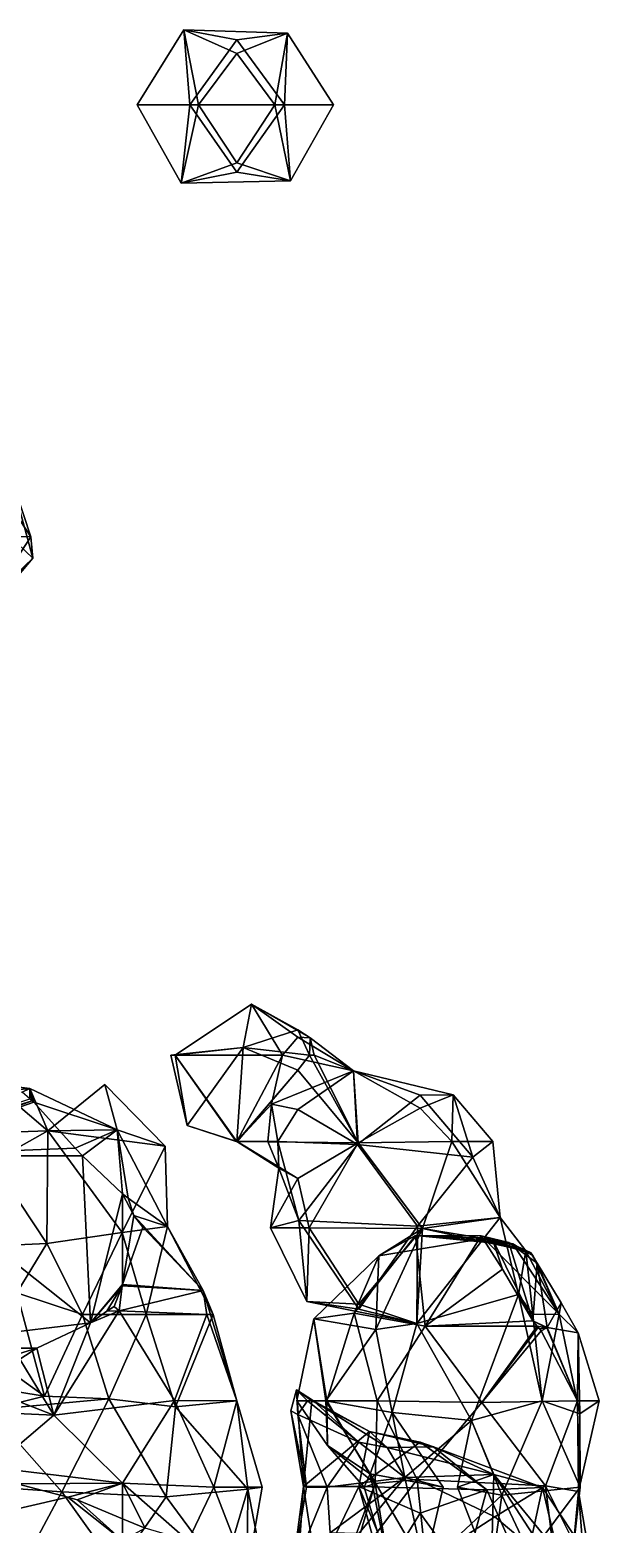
# Model space of a CAD drawing. Extents: x 290083 to 295691, y 4553739 to 4561622.
# Drawn here: x 294400.9 to 294518.3, y 4559273.5 to 4559581.6 of the extents above; entities that cross this region are included whole.
import ezdxf

# ---------------------------------------------------------------- set-up
doc = ezdxf.new("R2010")
doc.units = 0
doc.layers.add('Au_ppm_Pref_-_0_3', color=7, linetype='CONTINUOUS')

msp = doc.modelspace()

# ---------------------------------------------------------------- linework, layer by layer
at = {"layer": 'Au_ppm_Pref_-_0_3'}
for points in [[(294423.04, 4559566.19, 1799.62), (294432.63, 4559581.63, 1799.62), (294435.63, 4559566.19, 1803.35)], [(294432.63, 4559581.63, 1799.62), (294423.04, 4559566.19, 1799.62), (294433.89, 4559566.19, 1795.06)], [(294432.63, 4559581.63, 1799.62), (294443.55, 4559576.76, 1803.14), (294435.63, 4559566.19, 1803.35)], [(294432.63, 4559581.63, 1799.62), (294453.98, 4559580.93, 1799.62), (294443.55, 4559576.76, 1803.14)], [(294432.63, 4559581.63, 1799.62), (294433.89, 4559566.19, 1795.06), (294443.55, 4559579.55, 1795.16)], [(294453.98, 4559580.93, 1799.62), (294432.63, 4559581.63, 1799.62), (294443.55, 4559579.55, 1795.16)], [(294453.36, 4559566.19, 1794.99), (294443.55, 4559579.55, 1795.16), (294433.89, 4559566.19, 1795.06)], [(294453.36, 4559566.19, 1794.99), (294453.98, 4559580.93, 1799.62), (294443.55, 4559579.55, 1795.16)], [(294453.98, 4559580.93, 1799.62), (294451.37, 4559566.19, 1803.3), (294443.55, 4559576.76, 1803.14)], [(294453.98, 4559580.93, 1799.62), (294463.5, 4559566.19, 1799.62), (294451.37, 4559566.19, 1803.3)], [(294453.36, 4559566.19, 1794.99), (294463.5, 4559566.19, 1799.62), (294453.98, 4559580.93, 1799.62)], [(294451.37, 4559566.19, 1803.3), (294435.63, 4559566.19, 1803.35), (294443.55, 4559576.76, 1803.14)], [(294432.11, 4559550, 1799.62), (294423.04, 4559566.19, 1799.62), (294435.63, 4559566.19, 1803.35)], [(294423.04, 4559566.19, 1799.62), (294432.11, 4559550, 1799.62), (294433.89, 4559566.19, 1795.06)], [(294432.11, 4559550, 1799.62), (294435.63, 4559566.19, 1803.35), (294443.55, 4559554.19, 1803.61)], [(294432.11, 4559550, 1799.62), (294443.55, 4559552.31, 1794.99), (294433.89, 4559566.19, 1795.06)], [(294453.36, 4559566.19, 1794.99), (294433.89, 4559566.19, 1795.06), (294443.55, 4559552.31, 1794.99)], [(294443.55, 4559554.19, 1803.61), (294435.63, 4559566.19, 1803.35), (294451.37, 4559566.19, 1803.3)], [(294453.36, 4559566.19, 1794.99), (294443.55, 4559552.31, 1794.99), (294454.64, 4559550.51, 1799.62)], [(294454.64, 4559550.51, 1799.62), (294443.55, 4559554.19, 1803.61), (294451.37, 4559566.19, 1803.3)], [(294463.5, 4559566.19, 1799.62), (294454.64, 4559550.51, 1799.62), (294451.37, 4559566.19, 1803.3)], [(294453.36, 4559566.19, 1794.99), (294454.64, 4559550.51, 1799.62), (294463.5, 4559566.19, 1799.62)], [(294454.64, 4559550.51, 1799.62), (294432.11, 4559550, 1799.62), (294443.55, 4559554.19, 1803.61)], [(294432.11, 4559550, 1799.62), (294454.64, 4559550.51, 1799.62), (294443.55, 4559552.31, 1794.99)], [(294401.06, 4559477.1, 1813.71), (294391.16, 4559492.17, 1813.35), (294380.18, 4559477.26, 1811.17)], [(294396.64, 4559490.68, 1817.43), (294391.16, 4559492.17, 1813.35), (294401.06, 4559477.1, 1813.71)], [(294396.64, 4559490.68, 1817.43), (294401.49, 4559472.65, 1817.43), (294396.91, 4559477.1, 1821.97)], [(294396.64, 4559490.68, 1817.43), (294401.06, 4559477.1, 1813.71), (294401.49, 4559472.65, 1817.43)], [(294390.89, 4559461.6, 1813.34), (294401.06, 4559477.1, 1813.71), (294380.18, 4559477.26, 1811.17)], [(294396.91, 4559477.1, 1821.97), (294401.49, 4559472.65, 1817.43), (294390.49, 4559462.14, 1823.68)], [(294401.49, 4559472.65, 1817.43), (294401.06, 4559477.1, 1813.71), (294390.89, 4559461.6, 1813.34)], [(294390.49, 4559462.14, 1823.68), (294401.49, 4559472.65, 1817.43), (294385.59, 4559453.95, 1816.51)], [(294385.59, 4559453.95, 1816.51), (294401.49, 4559472.65, 1817.43), (294390.89, 4559461.6, 1813.34)], [(294452.95, 4559370.19, 1881.26), (294446.59, 4559380.71, 1883.76), (294430.84, 4559370.2, 1883.01)], [(294446.59, 4559380.71, 1883.76), (294444.86, 4559371.76, 1889.34), (294430.84, 4559370.2, 1883.01)], [(294446.59, 4559380.71, 1883.76), (294456.15, 4559375.38, 1884.5), (294444.86, 4559371.76, 1889.34)], [(294446.59, 4559380.71, 1883.76), (294458.68, 4559373.77, 1882.77), (294456.15, 4559375.38, 1884.5)], [(294446.59, 4559380.71, 1883.76), (294452.95, 4559370.19, 1881.26), (294456.15, 4559373.91, 1881.52)], [(294458.68, 4559373.77, 1882.77), (294446.59, 4559380.71, 1883.76), (294456.15, 4559373.91, 1881.52)], [(294456.15, 4559375.38, 1884.5), (294458.55, 4559370.19, 1883.9), (294444.86, 4559371.76, 1889.34)], [(294456.15, 4559373.91, 1881.52), (294452.95, 4559370.19, 1881.26), (294467.64, 4559366.98, 1876.54)], [(294458.68, 4559373.77, 1882.77), (294458.55, 4559370.19, 1883.9), (294456.15, 4559375.38, 1884.5)], [(294458.68, 4559373.77, 1882.77), (294456.15, 4559373.91, 1881.52), (294467.64, 4559366.98, 1876.54)], [(294458.68, 4559373.77, 1882.77), (294459.49, 4559370.19, 1882.77), (294458.55, 4559370.19, 1883.9)], [(294459.49, 4559370.19, 1882.77), (294458.68, 4559373.77, 1882.77), (294467.64, 4559366.98, 1876.54)], [(294429.94, 4559370.19, 1888.71), (294444.86, 4559371.76, 1889.34), (294433.29, 4559355.67, 1888.71)], [(294429.94, 4559370.19, 1888.71), (294430.84, 4559370.2, 1883.01), (294444.86, 4559371.76, 1889.34)], [(294429.94, 4559370.19, 1888.71), (294433.29, 4559355.67, 1888.71), (294430.84, 4559370.2, 1883.01)], [(294452.95, 4559370.19, 1881.26), (294430.84, 4559370.2, 1883.01), (294443.55, 4559352.39, 1882.76)], [(294443.54, 4559352.37, 1882.77), (294430.84, 4559370.2, 1883.01), (294443.46, 4559352.37, 1882.81)], [(294443.54, 4559352.37, 1882.77), (294443.54, 4559352.37, 1882.76), (294430.84, 4559370.2, 1883.01)], [(294443.55, 4559352.39, 1882.76), (294430.84, 4559370.2, 1883.01), (294443.54, 4559352.37, 1882.76)], [(294443.46, 4559352.37, 1882.81), (294430.84, 4559370.2, 1883.01), (294433.29, 4559355.67, 1888.71)], [(294443.56, 4559352.37, 1882.77), (294433.29, 4559355.67, 1888.71), (294444.86, 4559371.76, 1889.34)], [(294452.95, 4559370.19, 1881.26), (294443.55, 4559352.39, 1882.76), (294450.72, 4559360.05, 1876.83)], [(294456.15, 4559367.09, 1883.8), (294443.56, 4559352.37, 1882.77), (294444.86, 4559371.76, 1889.34)], [(294458.55, 4559370.19, 1883.9), (294456.15, 4559367.09, 1883.8), (294444.86, 4559371.76, 1889.34)], [(294467.64, 4559366.98, 1876.54), (294452.95, 4559370.19, 1881.26), (294450.72, 4559360.05, 1876.83)], [(294468.56, 4559352.09, 1882.21), (294456.15, 4559367.09, 1883.8), (294458.55, 4559370.19, 1883.9)], [(294459.49, 4559370.19, 1882.77), (294468.56, 4559352.09, 1882.21), (294458.55, 4559370.19, 1883.9)], [(294468.56, 4559352.09, 1882.21), (294459.49, 4559370.19, 1882.77), (294467.64, 4559366.98, 1876.54)], [(294456.15, 4559367.09, 1883.8), (294443.64, 4559352.37, 1882.77), (294443.56, 4559352.37, 1882.77)], [(294456.15, 4559367.09, 1883.8), (294468.56, 4559352.09, 1882.21), (294443.64, 4559352.37, 1882.77)], [(294467.64, 4559366.98, 1876.54), (294450.72, 4559360.05, 1876.83), (294456.15, 4559358.98, 1874.62)], [(294467.64, 4559366.98, 1876.54), (294456.15, 4559358.98, 1874.62), (294468.43, 4559351.76, 1870.66)], [(294468.56, 4559352.09, 1882.21), (294467.64, 4559366.98, 1876.54), (294481.35, 4559359.24, 1879.12)], [(294467.64, 4559366.98, 1876.54), (294488.17, 4559362.02, 1876.83), (294481.35, 4559359.24, 1879.12)], [(294468.43, 4559351.76, 1870.66), (294481.35, 4559361.91, 1873.64), (294467.64, 4559366.98, 1876.54)], [(294488.17, 4559362.02, 1876.83), (294467.64, 4559366.98, 1876.54), (294481.35, 4559361.91, 1873.64)], [(294380.12, 4559353.76, 1887.86), (294404.61, 4559354.58, 1887.47), (294393.15, 4559364.24, 1890.69)], [(294389.29, 4559362.15, 1894.64), (294393.15, 4559364.24, 1890.69), (294400.89, 4559363.32, 1894.64)], [(294400.89, 4559363.32, 1894.64), (294399.28, 4559362.54, 1895.15), (294389.29, 4559362.15, 1894.64)], [(294393.15, 4559364.24, 1890.69), (294404.61, 4559354.58, 1887.47), (294400.89, 4559363.32, 1894.64)], [(294399.28, 4559362.54, 1895.15), (294400.89, 4559363.32, 1894.64), (294400.89, 4559361.19, 1895.47)], [(294401.37, 4559360.79, 1895.57), (294400.89, 4559363.32, 1894.64), (294401.67, 4559360.47, 1895.65)], [(294400.89, 4559361.19, 1895.47), (294400.89, 4559363.32, 1894.64), (294401.37, 4559360.79, 1895.57)], [(294400.89, 4559363.32, 1894.64), (294418.9, 4559354.81, 1895.39), (294401.67, 4559360.47, 1895.65)], [(294404.61, 4559354.58, 1887.47), (294418.9, 4559354.81, 1895.39), (294400.89, 4559363.32, 1894.64)], [(294428.82, 4559351.45, 1888.96), (294416.35, 4559364.14, 1889.78), (294404.61, 4559354.58, 1887.47)], [(294418.9, 4559354.81, 1895.39), (294404.61, 4559354.58, 1887.47), (294416.35, 4559364.14, 1889.78)], [(294428.82, 4559351.45, 1888.96), (294418.9, 4559354.81, 1895.39), (294416.35, 4559364.14, 1889.78)], [(294370, 4559349.45, 1895.73), (294372.66, 4559350.58, 1895.69), (294401.37, 4559360.79, 1895.57)], [(294370, 4559349.45, 1895.73), (294401.37, 4559360.79, 1895.57), (294401.67, 4559360.47, 1895.65)], [(294370, 4559349.45, 1895.73), (294401.67, 4559360.47, 1895.65), (294410.21, 4559351.04, 1898.13)], [(294401.37, 4559360.79, 1895.57), (294372.66, 4559350.58, 1895.69), (294375.06, 4559352.63, 1895.47)], [(294401.37, 4559360.79, 1895.57), (294375.06, 4559352.63, 1895.47), (294400.89, 4559361.19, 1895.47)], [(294401.67, 4559360.47, 1895.65), (294418.9, 4559354.81, 1895.39), (294410.21, 4559351.04, 1898.13)], [(294492.22, 4559349.16, 1872.77), (294481.35, 4559361.91, 1873.64), (294468.43, 4559351.76, 1870.66)], [(294488.17, 4559362.02, 1876.83), (294487.9, 4559352.37, 1879.92), (294481.35, 4559359.24, 1879.12)], [(294488.17, 4559362.02, 1876.83), (294481.35, 4559361.91, 1873.64), (294492.22, 4559349.16, 1872.77)], [(294488.17, 4559362.02, 1876.83), (294496.35, 4559352.37, 1876.83), (294487.9, 4559352.37, 1879.92)], [(294496.35, 4559352.37, 1876.83), (294488.17, 4559362.02, 1876.83), (294492.22, 4559349.16, 1872.77)], [(294449.99, 4559352.37, 1876.83), (294450.72, 4559360.05, 1876.83), (294443.55, 4559352.39, 1882.76)], [(294452.03, 4559352.37, 1874.88), (294450.72, 4559360.05, 1876.83), (294449.99, 4559352.37, 1876.83)], [(294452.03, 4559352.37, 1874.88), (294456.15, 4559358.98, 1874.62), (294450.72, 4559360.05, 1876.83)], [(294452.03, 4559352.37, 1874.88), (294468.43, 4559351.76, 1870.66), (294456.15, 4559358.98, 1874.62)], [(294468.56, 4559352.09, 1882.21), (294481.35, 4559359.24, 1879.12), (294487.9, 4559352.37, 1879.92)], [(294380.12, 4559353.76, 1887.86), (294393.15, 4559348.2, 1884.16), (294404.61, 4559354.58, 1887.47)], [(294404.4, 4559331.33, 1884.48), (294404.61, 4559354.58, 1887.47), (294393.15, 4559348.2, 1884.16)], [(294404.61, 4559354.58, 1887.47), (294404.4, 4559331.33, 1884.48), (294419.91, 4559333.62, 1887.64)], [(294428.82, 4559351.45, 1888.96), (294404.61, 4559354.58, 1887.47), (294419.91, 4559333.62, 1887.64)], [(294410.21, 4559351.04, 1898.13), (294418.9, 4559354.81, 1895.39), (294411.71, 4559349.45, 1898.56)], [(294411.71, 4559349.45, 1898.56), (294418.9, 4559354.81, 1895.39), (294420, 4559341.61, 1900.51)], [(294418.9, 4559354.81, 1895.39), (294421.16, 4559340.67, 1900.72), (294420, 4559341.61, 1900.51)], [(294418.9, 4559354.81, 1895.39), (294429.29, 4559334.85, 1894.57), (294421.16, 4559340.67, 1900.72)], [(294428.82, 4559351.45, 1888.96), (294429.29, 4559334.85, 1894.57), (294418.9, 4559354.81, 1895.39)], [(294443.56, 4559352.37, 1882.77), (294443.46, 4559352.37, 1882.81), (294433.29, 4559355.67, 1888.71)], [(294411.71, 4559349.45, 1898.56), (294370, 4559349.45, 1895.73), (294410.21, 4559351.04, 1898.13)], [(294428.82, 4559351.45, 1888.96), (294419.91, 4559333.62, 1887.64), (294429.29, 4559334.85, 1894.57)], [(294443.54, 4559352.37, 1882.77), (294443.46, 4559352.37, 1882.81), (294443.55, 4559352.36, 1882.77)], [(294443.55, 4559352.36, 1882.77), (294443.46, 4559352.37, 1882.81), (294443.55, 4559352.36, 1882.77)], [(294443.55, 4559352.36, 1882.77), (294443.46, 4559352.37, 1882.81), (294443.56, 4559352.37, 1882.77)], [(294449.99, 4559352.37, 1876.83), (294443.55, 4559352.39, 1882.76), (294443.54, 4559352.37, 1882.76)], [(294443.54, 4559352.37, 1882.77), (294443.55, 4559352.36, 1882.77), (294443.54, 4559352.37, 1882.76)], [(294443.55, 4559352.36, 1882.77), (294443.55, 4559352.36, 1882.76), (294443.54, 4559352.37, 1882.76)], [(294449.99, 4559352.37, 1876.83), (294443.54, 4559352.37, 1882.76), (294443.55, 4559352.36, 1882.76)], [(294443.55, 4559352.36, 1882.77), (294443.56, 4559352.37, 1882.77), (294443.56, 4559352.35, 1882.77)], [(294449.99, 4559352.37, 1876.83), (294443.55, 4559352.36, 1882.76), (294452.25, 4559346.85, 1876.83)], [(294443.55, 4559352.36, 1882.77), (294443.55, 4559352.36, 1882.77), (294443.56, 4559352.35, 1882.77)], [(294443.55, 4559352.36, 1882.77), (294443.56, 4559352.35, 1882.77), (294443.55, 4559352.36, 1882.76)], [(294456.15, 4559344.78, 1879.36), (294452.25, 4559346.85, 1876.83), (294443.55, 4559352.36, 1882.76)], [(294456.15, 4559344.78, 1879.36), (294443.55, 4559352.36, 1882.76), (294443.56, 4559352.35, 1882.77)], [(294443.64, 4559352.37, 1882.77), (294443.56, 4559352.35, 1882.77), (294443.56, 4559352.37, 1882.77)], [(294443.64, 4559352.37, 1882.77), (294456.15, 4559344.78, 1879.36), (294443.56, 4559352.35, 1882.77)], [(294443.64, 4559352.37, 1882.77), (294468.56, 4559352.09, 1882.21), (294456.15, 4559344.78, 1879.36)], [(294452.03, 4559352.37, 1874.88), (294449.99, 4559352.37, 1876.83), (294452.25, 4559346.85, 1876.83)], [(294452.03, 4559352.37, 1874.88), (294452.25, 4559346.85, 1876.83), (294456.36, 4559336.06, 1871.49)], [(294452.03, 4559352.37, 1874.88), (294456.36, 4559336.06, 1871.49), (294468.43, 4559351.76, 1870.66)], [(294468.56, 4559352.09, 1882.21), (294458.51, 4559334.55, 1881.65), (294456.15, 4559344.78, 1879.36)], [(294468.43, 4559351.76, 1870.66), (294456.36, 4559336.06, 1871.49), (294480.84, 4559334.95, 1871.18)], [(294468.56, 4559352.09, 1882.21), (294481.84, 4559334.44, 1883.39), (294458.51, 4559334.55, 1881.65)], [(294480.84, 4559334.95, 1871.18), (294492.22, 4559349.16, 1872.77), (294468.43, 4559351.76, 1870.66)], [(294487.9, 4559352.37, 1879.92), (294481.84, 4559334.44, 1883.39), (294468.56, 4559352.09, 1882.21)], [(294497.88, 4559336.68, 1876.48), (294481.84, 4559334.44, 1883.39), (294487.9, 4559352.37, 1879.92)], [(294496.35, 4559352.37, 1876.83), (294497.88, 4559336.68, 1876.48), (294487.9, 4559352.37, 1879.92)], [(294492.22, 4559349.16, 1872.77), (294497.88, 4559336.68, 1876.48), (294496.35, 4559352.37, 1876.83)], [(294413.41, 4559314.99, 1904.78), (294370, 4559309.76, 1903.7), (294370, 4559349.45, 1895.73)], [(294413.41, 4559314.99, 1904.78), (294370, 4559349.45, 1895.73), (294411.71, 4559349.45, 1898.56)], [(294393.15, 4559348.2, 1884.16), (294382.99, 4559330.36, 1883.66), (294404.4, 4559331.33, 1884.48)], [(294420, 4559341.61, 1900.51), (294413.41, 4559314.99, 1904.78), (294411.71, 4559349.45, 1898.56)], [(294492.22, 4559349.16, 1872.77), (294480.84, 4559334.95, 1871.18), (294497.88, 4559336.68, 1876.48)], [(294456.15, 4559344.78, 1879.36), (294450.52, 4559334.55, 1876.83), (294452.25, 4559346.85, 1876.83)], [(294452.25, 4559346.85, 1876.83), (294450.52, 4559334.55, 1876.83), (294456.36, 4559336.06, 1871.49)], [(294456.15, 4559344.78, 1879.36), (294458.51, 4559334.55, 1881.65), (294450.52, 4559334.55, 1876.83)], [(294413.41, 4559314.99, 1904.78), (294420, 4559341.61, 1900.51), (294420, 4559322.92, 1903.82)], [(294420, 4559341.61, 1900.51), (294421.16, 4559340.67, 1900.72), (294422.3, 4559337.11, 1901.39)], [(294420, 4559341.61, 1900.51), (294422.3, 4559337.11, 1901.39), (294420, 4559322.92, 1903.82)], [(294421.16, 4559340.67, 1900.72), (294429.29, 4559334.85, 1894.57), (294422.3, 4559337.11, 1901.39)], [(294420, 4559322.92, 1903.82), (294422.3, 4559337.11, 1901.39), (294424.15, 4559334.73, 1901.88)], [(294422.3, 4559337.11, 1901.39), (294436.63, 4559321.64, 1901.38), (294424.15, 4559334.73, 1901.88)], [(294429.29, 4559334.85, 1894.57), (294436.63, 4559321.64, 1901.38), (294422.3, 4559337.11, 1901.39)], [(294450.52, 4559334.55, 1876.83), (294458.02, 4559319.38, 1876.83), (294456.36, 4559336.06, 1871.49)], [(294458.02, 4559319.38, 1876.83), (294468.75, 4559317.78, 1871.24), (294456.36, 4559336.06, 1871.49)], [(294480.84, 4559334.95, 1871.18), (294456.36, 4559336.06, 1871.49), (294468.75, 4559317.78, 1871.24)], [(294480.67, 4559314.83, 1876.48), (294497.88, 4559336.68, 1876.48), (294480.84, 4559334.95, 1871.18)], [(294501.65, 4559320.85, 1877.76), (294497.88, 4559336.68, 1876.48), (294480.67, 4559314.83, 1876.48)], [(294497.88, 4559336.68, 1876.48), (294503.14, 4559329.85, 1882.73), (294481.84, 4559334.44, 1883.39)], [(294497.88, 4559336.68, 1876.48), (294501.65, 4559320.85, 1877.76), (294503.14, 4559329.85, 1882.73)], [(294404.4, 4559331.33, 1884.48), (294411.72, 4559316.73, 1885.89), (294419.91, 4559333.62, 1887.64)], [(294411.72, 4559316.73, 1885.89), (294424.85, 4559316.73, 1889.22), (294419.91, 4559333.62, 1887.64)], [(294419.91, 4559333.62, 1887.64), (294424.85, 4559316.73, 1889.22), (294429.29, 4559334.85, 1894.57)], [(294424.15, 4559334.73, 1901.88), (294436.63, 4559321.64, 1901.38), (294420, 4559322.92, 1903.82)], [(294424.85, 4559316.73, 1889.22), (294438.68, 4559316.73, 1895.82), (294429.29, 4559334.85, 1894.57)], [(294429.29, 4559334.85, 1894.57), (294438.68, 4559316.73, 1895.82), (294436.63, 4559321.64, 1901.38)], [(294458.51, 4559334.55, 1881.65), (294458.02, 4559319.38, 1876.83), (294450.52, 4559334.55, 1876.83)], [(294468.75, 4559318.81, 1882.07), (294458.02, 4559319.38, 1876.83), (294458.51, 4559334.55, 1881.65)], [(294458.51, 4559334.55, 1881.65), (294481.84, 4559334.44, 1883.39), (294468.75, 4559318.81, 1882.07)], [(294482.39, 4559314.3, 1899.28), (294467.76, 4559316.96, 1894.97), (294480.44, 4559332.98, 1894.59)], [(294480.44, 4559332.98, 1894.59), (294467.76, 4559316.96, 1894.97), (294472.83, 4559328.78, 1888.71)], [(294480.84, 4559334.95, 1871.18), (294468.75, 4559317.78, 1871.24), (294480.67, 4559314.83, 1876.48)], [(294481.84, 4559334.44, 1883.39), (294480.67, 4559314.83, 1876.48), (294468.75, 4559318.81, 1882.07)], [(294472.83, 4559328.78, 1888.71), (294472.2, 4559313.63, 1883.27), (294481.84, 4559334.44, 1883.39)], [(294481.84, 4559334.44, 1883.39), (294472.2, 4559313.63, 1883.27), (294480.67, 4559314.83, 1876.48)], [(294494.48, 4559332.36, 1888.52), (294472.83, 4559328.78, 1888.71), (294481.84, 4559334.44, 1883.39)], [(294494.48, 4559332.36, 1888.52), (294480.44, 4559332.98, 1894.59), (294472.83, 4559328.78, 1888.71)], [(294480.44, 4559332.98, 1894.59), (294499.66, 4559331.55, 1896.56), (294496.22, 4559332.41, 1898.8)], [(294480.44, 4559332.98, 1894.59), (294498.76, 4559331.19, 1894.63), (294499.66, 4559331.55, 1896.56)], [(294480.44, 4559332.98, 1894.59), (294496.22, 4559332.41, 1898.8), (294493.95, 4559332.92, 1900.04)], [(294480.44, 4559332.98, 1894.59), (294496.73, 4559331.49, 1893.82), (294498.76, 4559331.19, 1894.63)], [(294496.73, 4559331.49, 1893.82), (294480.44, 4559332.98, 1894.59), (294500.5, 4559331.28, 1892.47)], [(294480.44, 4559332.98, 1894.59), (294494.48, 4559332.36, 1888.52), (294500.5, 4559331.28, 1892.47)], [(294480.44, 4559332.98, 1894.59), (294493.95, 4559332.92, 1900.04), (294482.39, 4559314.3, 1899.28)], [(294494.48, 4559332.36, 1888.52), (294481.84, 4559334.44, 1883.39), (294503.14, 4559329.85, 1882.73)], [(294498.32, 4559326.08, 1899.82), (294482.39, 4559314.3, 1899.28), (294493.95, 4559332.92, 1900.04)], [(294493.95, 4559332.92, 1900.04), (294496.22, 4559332.41, 1898.8), (294498.32, 4559326.08, 1899.82)], [(294382.99, 4559330.36, 1883.66), (294398.23, 4559321.17, 1881.38), (294404.4, 4559331.33, 1884.48)], [(294404.4, 4559331.33, 1884.48), (294398.23, 4559321.17, 1881.38), (294411.72, 4559316.73, 1885.89)], [(294500.5, 4559331.28, 1892.47), (294494.48, 4559332.36, 1888.52), (294510.01, 4559316.78, 1888.96)], [(294494.48, 4559332.36, 1888.52), (294503.14, 4559329.85, 1882.73), (294510.01, 4559316.78, 1888.96)], [(294504.59, 4559315.41, 1899.47), (294496.22, 4559332.41, 1898.8), (294499.66, 4559331.55, 1896.56)], [(294504.59, 4559315.41, 1899.47), (294498.32, 4559326.08, 1899.82), (294496.22, 4559332.41, 1898.8)], [(294504.15, 4559329.51, 1894.01), (294498.76, 4559331.19, 1894.63), (294496.73, 4559331.49, 1893.82)], [(294504.15, 4559329.51, 1894.01), (294496.73, 4559331.49, 1893.82), (294503.28, 4559329.54, 1893.35)], [(294503.28, 4559329.54, 1893.35), (294496.73, 4559331.49, 1893.82), (294500.5, 4559331.28, 1892.47)], [(294504.15, 4559329.51, 1894.01), (294499.66, 4559331.55, 1896.56), (294498.76, 4559331.19, 1894.63)], [(294505.51, 4559327.32, 1893.89), (294504.59, 4559315.41, 1899.47), (294499.66, 4559331.55, 1896.56)], [(294505.51, 4559327.32, 1893.89), (294499.66, 4559331.55, 1896.56), (294504.15, 4559329.51, 1894.01)], [(294500.5, 4559331.28, 1892.47), (294510.01, 4559316.78, 1888.96), (294503.28, 4559329.54, 1893.35)], [(294504.62, 4559316.73, 1882.77), (294503.14, 4559329.85, 1882.73), (294501.65, 4559320.85, 1877.76)], [(294503.14, 4559329.85, 1882.73), (294504.62, 4559316.73, 1882.77), (294510.01, 4559316.78, 1888.96)], [(294504.15, 4559329.51, 1894.01), (294503.28, 4559329.54, 1893.35), (294504.61, 4559328.9, 1893.91)], [(294503.28, 4559329.54, 1893.35), (294510.01, 4559316.78, 1888.96), (294504.61, 4559328.9, 1893.91)], [(294505.51, 4559327.32, 1893.89), (294504.15, 4559329.51, 1894.01), (294504.61, 4559328.9, 1893.91)], [(294472.83, 4559328.78, 1888.71), (294467.76, 4559316.96, 1894.97), (294459.43, 4559315.84, 1889.65)], [(294472.83, 4559328.78, 1888.71), (294459.43, 4559315.84, 1889.65), (294472.2, 4559313.63, 1883.27)], [(294507.56, 4559313.99, 1898.43), (294504.59, 4559315.41, 1899.47), (294505.51, 4559327.32, 1893.89)], [(294504.61, 4559328.9, 1893.91), (294510.01, 4559316.78, 1888.96), (294505.51, 4559327.32, 1893.89)], [(294505.51, 4559327.32, 1893.89), (294510.01, 4559316.78, 1888.96), (294510.42, 4559319.14, 1894.64)], [(294505.51, 4559327.32, 1893.89), (294510.42, 4559319.14, 1894.64), (294507.56, 4559313.99, 1898.43)], [(294498.32, 4559326.08, 1899.82), (294504.59, 4559315.41, 1899.47), (294482.39, 4559314.3, 1899.28)], [(294403.92, 4559299.89, 1883.55), (294398.23, 4559321.17, 1881.38), (294393.15, 4559307.55, 1879.7)], [(294403.92, 4559299.89, 1883.55), (294411.72, 4559316.73, 1885.89), (294398.23, 4559321.17, 1881.38)], [(294413.41, 4559314.99, 1904.78), (294420, 4559322.92, 1903.82), (294419.91, 4559322.62, 1903.87)], [(294416.76, 4559317.41, 1904.58), (294413.41, 4559314.99, 1904.78), (294419.91, 4559322.62, 1903.87)], [(294418.28, 4559318.34, 1904.52), (294416.76, 4559317.41, 1904.58), (294419.91, 4559322.62, 1903.87)], [(294419.91, 4559322.62, 1903.87), (294419.28, 4559317.45, 1904.53), (294418.28, 4559318.34, 1904.52)], [(294436.63, 4559321.64, 1901.38), (294419.28, 4559317.45, 1904.53), (294419.91, 4559322.62, 1903.87)], [(294437.4, 4559316.73, 1903.62), (294419.28, 4559317.45, 1904.53), (294436.63, 4559321.64, 1901.38)], [(294420, 4559322.92, 1903.82), (294436.63, 4559321.64, 1901.38), (294419.91, 4559322.62, 1903.87)], [(294436.63, 4559321.64, 1901.38), (294443.59, 4559298.91, 1900.53), (294437.4, 4559316.73, 1903.62)], [(294438.68, 4559316.73, 1895.82), (294443.59, 4559298.91, 1900.53), (294436.63, 4559321.64, 1901.38)], [(294491.93, 4559294.83, 1877.39), (294501.65, 4559320.85, 1877.76), (294480.67, 4559314.83, 1876.48)], [(294501.65, 4559320.85, 1877.76), (294491.93, 4559294.83, 1877.39), (294506.53, 4559298.9, 1882.67)], [(294504.62, 4559316.73, 1882.77), (294501.65, 4559320.85, 1877.76), (294506.53, 4559298.9, 1882.67)], [(294419.28, 4559317.45, 1904.53), (294405.84, 4559295.96, 1906.05), (294413.41, 4559314.99, 1904.78)], [(294419.28, 4559317.45, 1904.53), (294430.71, 4559298.97, 1906.69), (294405.84, 4559295.96, 1906.05)], [(294419.28, 4559317.45, 1904.53), (294413.41, 4559314.99, 1904.78), (294416.76, 4559317.41, 1904.58)], [(294419.28, 4559317.45, 1904.53), (294416.76, 4559317.41, 1904.58), (294418.28, 4559318.34, 1904.52)], [(294437.4, 4559316.73, 1903.62), (294430.71, 4559298.97, 1906.69), (294419.28, 4559317.45, 1904.53)], [(294468.75, 4559318.81, 1882.07), (294480.67, 4559314.83, 1876.48), (294458.02, 4559319.38, 1876.83)], [(294468.75, 4559317.78, 1871.24), (294458.02, 4559319.38, 1876.83), (294480.67, 4559314.83, 1876.48)], [(294513.97, 4559312.92, 1894.64), (294507.56, 4559313.99, 1898.43), (294510.42, 4559319.14, 1894.64)], [(294510.42, 4559319.14, 1894.64), (294510.01, 4559316.78, 1888.96), (294513.97, 4559312.92, 1894.64)], [(294402.3, 4559309.76, 1905.29), (294370, 4559309.76, 1903.7), (294413.41, 4559314.99, 1904.78)], [(294413.41, 4559314.99, 1904.78), (294405.84, 4559295.96, 1906.05), (294402.3, 4559309.76, 1905.29)], [(294403.92, 4559299.89, 1883.55), (294417.15, 4559299.32, 1889.41), (294411.72, 4559316.73, 1885.89)], [(294417.15, 4559299.32, 1889.41), (294424.85, 4559316.73, 1889.22), (294411.72, 4559316.73, 1885.89)], [(294430.9, 4559297.65, 1894.92), (294424.85, 4559316.73, 1889.22), (294417.15, 4559299.32, 1889.41)], [(294430.9, 4559297.65, 1894.92), (294438.68, 4559316.73, 1895.82), (294424.85, 4559316.73, 1889.22)], [(294430.71, 4559298.97, 1906.69), (294437.4, 4559316.73, 1903.62), (294443.59, 4559298.91, 1900.53)], [(294430.9, 4559297.65, 1894.92), (294443.59, 4559298.91, 1900.53), (294438.68, 4559316.73, 1895.82)], [(294455.93, 4559298.92, 1888.71), (294459.43, 4559315.84, 1889.65), (294462.13, 4559298.92, 1893.28)], [(294455.93, 4559298.92, 1888.71), (294461.93, 4559298.92, 1885.49), (294459.43, 4559315.84, 1889.65)], [(294459.43, 4559315.84, 1889.65), (294467.76, 4559316.96, 1894.97), (294462.13, 4559298.92, 1893.28)], [(294459.43, 4559315.84, 1889.65), (294461.93, 4559298.92, 1885.49), (294472.2, 4559313.63, 1883.27)], [(294462.13, 4559298.92, 1893.28), (294467.76, 4559316.96, 1894.97), (294472.47, 4559298.92, 1898.83)], [(294472.47, 4559298.92, 1898.83), (294467.76, 4559316.96, 1894.97), (294482.39, 4559314.3, 1899.28)], [(294472.2, 4559313.63, 1883.27), (294475.57, 4559296.47, 1881.94), (294480.67, 4559314.83, 1876.48)], [(294472.47, 4559298.92, 1898.83), (294482.39, 4559314.3, 1899.28), (294494.09, 4559298.54, 1899.98)], [(294475.57, 4559296.47, 1881.94), (294491.93, 4559294.83, 1877.39), (294480.67, 4559314.83, 1876.48)], [(294505.53, 4559314.27, 1899.43), (294482.39, 4559314.3, 1899.28), (294504.59, 4559315.41, 1899.47)], [(294494.09, 4559298.54, 1899.98), (294482.39, 4559314.3, 1899.28), (294505.53, 4559314.27, 1899.43)], [(294494.09, 4559298.54, 1899.98), (294505.53, 4559314.27, 1899.43), (294505.68, 4559314.05, 1899.44)], [(294494.09, 4559298.54, 1899.98), (294505.68, 4559314.05, 1899.44), (294506.34, 4559313.33, 1899.35)], [(294507.56, 4559313.99, 1898.43), (294507.47, 4559313.95, 1898.49), (294504.59, 4559315.41, 1899.47)], [(294505.53, 4559314.27, 1899.43), (294504.59, 4559315.41, 1899.47), (294507.47, 4559313.95, 1898.49)], [(294504.62, 4559316.73, 1882.77), (294506.53, 4559298.9, 1882.67), (294510.01, 4559316.78, 1888.96)], [(294506.01, 4559313.73, 1899.4), (294505.68, 4559314.05, 1899.44), (294505.53, 4559314.27, 1899.43)], [(294505.53, 4559314.27, 1899.43), (294507.47, 4559313.95, 1898.49), (294506.01, 4559313.73, 1899.4)], [(294506.34, 4559313.33, 1899.35), (294505.68, 4559314.05, 1899.44), (294506.01, 4559313.73, 1899.4)], [(294510.01, 4559316.78, 1888.96), (294506.53, 4559298.9, 1882.67), (294514.32, 4559296.2, 1889.21)], [(294507.47, 4559313.95, 1898.49), (294507.56, 4559313.99, 1898.43), (294513.84, 4559298.92, 1898.08)], [(294513.97, 4559312.92, 1894.64), (294513.84, 4559298.92, 1898.08), (294507.56, 4559313.99, 1898.43)], [(294513.97, 4559312.92, 1894.64), (294510.01, 4559316.78, 1888.96), (294514.32, 4559296.2, 1889.21)], [(294472.2, 4559313.63, 1883.27), (294461.93, 4559298.92, 1885.49), (294475.57, 4559296.47, 1881.94)], [(294494.09, 4559298.54, 1899.98), (294506.34, 4559313.33, 1899.35), (294513.84, 4559298.92, 1898.08)], [(294506.34, 4559313.33, 1899.35), (294506.01, 4559313.73, 1899.4), (294507.47, 4559313.95, 1898.49)], [(294506.34, 4559313.33, 1899.35), (294507.47, 4559313.95, 1898.49), (294513.84, 4559298.92, 1898.08)], [(294513.97, 4559312.92, 1894.64), (294518.26, 4559298.92, 1894.64), (294513.84, 4559298.92, 1898.08)], [(294514.32, 4559296.2, 1889.21), (294518.26, 4559298.92, 1894.64), (294513.97, 4559312.92, 1894.64)], [(294384.48, 4559304.29, 1905.29), (294370, 4559309.76, 1903.7), (294402.3, 4559309.76, 1905.29)], [(294402.3, 4559309.76, 1905.29), (294398.83, 4559307.48, 1905.48), (294384.48, 4559304.29, 1905.29)], [(294402.3, 4559309.76, 1905.29), (294405.84, 4559295.96, 1906.05), (294398.83, 4559307.48, 1905.48)], [(294403.92, 4559299.89, 1883.55), (294393.15, 4559307.55, 1879.7), (294382.43, 4559303.3, 1883.34)], [(294405.84, 4559295.96, 1906.05), (294384.48, 4559304.29, 1905.29), (294398.83, 4559307.48, 1905.48)], [(294405.84, 4559295.96, 1906.05), (294379.69, 4559297.08, 1905.46), (294384.48, 4559304.29, 1905.29)], [(294382.43, 4559303.3, 1883.34), (294392.46, 4559297.01, 1888.36), (294403.92, 4559299.89, 1883.55)], [(294403.92, 4559299.89, 1883.55), (294392.46, 4559297.01, 1888.36), (294417.15, 4559299.32, 1889.41)], [(294407.45, 4559280.16, 1890.82), (294417.15, 4559299.32, 1889.41), (294392.46, 4559297.01, 1888.36)], [(294405.84, 4559295.96, 1906.05), (294430.71, 4559298.97, 1906.69), (294419.98, 4559281.94, 1907.88)], [(294407.45, 4559280.16, 1890.82), (294429.01, 4559279.13, 1890.27), (294417.15, 4559299.32, 1889.41)], [(294430.9, 4559297.65, 1894.92), (294417.15, 4559299.32, 1889.41), (294429.01, 4559279.13, 1890.27)], [(294430.71, 4559298.97, 1906.69), (294438.79, 4559281.1, 1904.28), (294419.98, 4559281.94, 1907.88)], [(294430.71, 4559298.97, 1906.69), (294443.59, 4559298.91, 1900.53), (294438.79, 4559281.1, 1904.28)], [(294430.9, 4559297.65, 1894.92), (294445.85, 4559280.7, 1894.01), (294443.59, 4559298.91, 1900.53)], [(294438.79, 4559281.1, 1904.28), (294443.59, 4559298.91, 1900.53), (294448.78, 4559281.1, 1900.58)], [(294443.59, 4559298.91, 1900.53), (294445.85, 4559280.7, 1894.01), (294448.78, 4559281.1, 1900.58)], [(294454.69, 4559296.85, 1870.89), (294455.86, 4559301.19, 1870.85), (294456.15, 4559296.08, 1871.83)], [(294454.69, 4559296.85, 1870.89), (294457.31, 4559281.25, 1864.83), (294455.86, 4559301.19, 1870.85)], [(294455.86, 4559301.19, 1870.85), (294459.4, 4559298.92, 1870.89), (294458.15, 4559298.92, 1871.83)], [(294455.86, 4559301.19, 1870.85), (294459.04, 4559298.92, 1869.52), (294459.4, 4559298.92, 1870.89)], [(294458.15, 4559298.92, 1871.83), (294456.15, 4559296.08, 1871.83), (294455.86, 4559301.19, 1870.85)], [(294457.31, 4559281.25, 1864.83), (294459.04, 4559298.92, 1869.52), (294455.86, 4559301.19, 1870.85)], [(294462.24, 4559289.72, 1888.71), (294455.93, 4559298.92, 1888.71), (294462.13, 4559298.92, 1893.28)], [(294462.24, 4559289.72, 1888.71), (294461.93, 4559298.92, 1885.49), (294455.93, 4559298.92, 1888.71)], [(294468.75, 4559290.37, 1873.98), (294456.15, 4559296.08, 1871.83), (294458.15, 4559298.92, 1871.83)], [(294457.31, 4559281.25, 1864.83), (294470.89, 4559292.6, 1866.04), (294459.04, 4559298.92, 1869.52)], [(294468.75, 4559290.37, 1873.98), (294458.15, 4559298.92, 1871.83), (294459.4, 4559298.92, 1870.89)], [(294459.4, 4559298.92, 1870.89), (294459.04, 4559298.92, 1869.52), (294470.89, 4559292.6, 1866.04)], [(294468.75, 4559290.37, 1873.98), (294459.4, 4559298.92, 1870.89), (294474.55, 4559289.3, 1870.89)], [(294459.4, 4559298.92, 1870.89), (294470.89, 4559292.6, 1866.04), (294474.55, 4559289.3, 1870.89)], [(294462.24, 4559289.72, 1888.71), (294471.04, 4559283.87, 1884.77), (294461.93, 4559298.92, 1885.49)], [(294461.93, 4559298.92, 1885.49), (294471.04, 4559283.87, 1884.77), (294475.57, 4559296.47, 1881.94)], [(294472.47, 4559298.92, 1898.83), (294472.1, 4559281.82, 1893.77), (294462.13, 4559298.92, 1893.28)], [(294462.24, 4559289.72, 1888.71), (294462.13, 4559298.92, 1893.28), (294472.1, 4559281.82, 1893.77)], [(294472.47, 4559298.92, 1898.83), (294480.75, 4559282.7, 1900.75), (294472.1, 4559281.82, 1893.77)], [(294494.09, 4559298.54, 1899.98), (294480.75, 4559282.7, 1900.75), (294472.47, 4559298.92, 1898.83)], [(294491.93, 4559294.83, 1877.39), (294498.24, 4559279.42, 1882.01), (294506.53, 4559298.9, 1882.67)], [(294494.09, 4559298.54, 1899.98), (294513.84, 4559298.92, 1898.08), (294507.22, 4559281.35, 1900.71)], [(294506.53, 4559298.9, 1882.67), (294498.24, 4559279.42, 1882.01), (294514.38, 4559281.1, 1887.48)], [(294514.32, 4559296.2, 1889.21), (294506.53, 4559298.9, 1882.67), (294514.38, 4559281.1, 1887.48)], [(294513.84, 4559298.92, 1898.08), (294514.05, 4559280.2, 1893.99), (294507.22, 4559281.35, 1900.71)], [(294518.26, 4559298.92, 1894.64), (294514.05, 4559280.2, 1893.99), (294513.84, 4559298.92, 1898.08)], [(294514.32, 4559296.2, 1889.21), (294514.05, 4559280.2, 1893.99), (294518.26, 4559298.92, 1894.64)], [(294393.12, 4559285.13, 1907.85), (294379.69, 4559297.08, 1905.46), (294405.84, 4559295.96, 1906.05)], [(294407.45, 4559280.16, 1890.82), (294392.46, 4559297.01, 1888.36), (294394.44, 4559281.02, 1895.47)], [(294405.84, 4559295.96, 1906.05), (294419.98, 4559281.94, 1907.88), (294393.12, 4559285.13, 1907.85)], [(294430.9, 4559297.65, 1894.92), (294429.01, 4559279.13, 1890.27), (294445.85, 4559280.7, 1894.01)], [(294457.93, 4559281.1, 1870.89), (294454.69, 4559296.85, 1870.89), (294456.15, 4559296.08, 1871.83)], [(294454.69, 4559296.85, 1870.89), (294457.93, 4559281.1, 1870.89), (294457.31, 4559281.25, 1864.83)], [(294468.75, 4559290.37, 1873.98), (294462.18, 4559281.1, 1873.98), (294456.15, 4559296.08, 1871.83)], [(294457.93, 4559281.1, 1870.89), (294456.15, 4559296.08, 1871.83), (294462.18, 4559281.1, 1873.98)], [(294475.57, 4559296.47, 1881.94), (294471.04, 4559283.87, 1884.77), (294486.09, 4559281.1, 1882.77)], [(294475.57, 4559296.47, 1881.94), (294486.09, 4559281.1, 1882.77), (294478.23, 4559283.12, 1876.88)], [(294491.93, 4559294.83, 1877.39), (294475.57, 4559296.47, 1881.94), (294478.23, 4559283.12, 1876.88)], [(294480.75, 4559282.7, 1900.75), (294494.09, 4559298.54, 1899.98), (294507.22, 4559281.35, 1900.71)], [(294514.32, 4559296.2, 1889.21), (294514.38, 4559281.1, 1887.48), (294514.05, 4559280.2, 1893.99)], [(294457.31, 4559281.25, 1864.83), (294468.71, 4559281.23, 1858.89), (294470.89, 4559292.6, 1866.04)], [(294470.89, 4559292.6, 1866.04), (294468.71, 4559281.23, 1858.89), (294481.35, 4559290.38, 1861.85)], [(294484.15, 4559289.43, 1866.41), (294474.55, 4559289.3, 1870.89), (294470.89, 4559292.6, 1866.04)], [(294484.15, 4559289.43, 1866.41), (294470.89, 4559292.6, 1866.04), (294481.35, 4559290.38, 1861.85)], [(294491.93, 4559294.83, 1877.39), (294478.23, 4559283.12, 1876.88), (294496.59, 4559283.73, 1871.07)], [(294491.93, 4559294.83, 1877.39), (294489.06, 4559281.1, 1876.83), (294498.24, 4559279.42, 1882.01)], [(294491.93, 4559294.83, 1877.39), (294496.59, 4559283.73, 1871.07), (294489.06, 4559281.1, 1876.83)], [(294468.75, 4559290.37, 1873.98), (294478.23, 4559283.12, 1876.88), (294462.18, 4559281.1, 1873.98)], [(294469.81, 4559281.1, 1888.71), (294462.24, 4559289.72, 1888.71), (294472.1, 4559281.82, 1893.77)], [(294462.24, 4559289.72, 1888.71), (294469.81, 4559281.1, 1888.71), (294471.04, 4559283.87, 1884.77)], [(294468.71, 4559281.23, 1858.89), (294495.14, 4559280.56, 1858.32), (294481.35, 4559290.38, 1861.85)], [(294468.75, 4559290.37, 1873.98), (294474.55, 4559289.3, 1870.89), (294478.23, 4559283.12, 1876.88)], [(294474.55, 4559289.3, 1870.89), (294484.15, 4559289.43, 1866.41), (294496.59, 4559283.73, 1871.07)], [(294496.59, 4559283.73, 1871.07), (294478.23, 4559283.12, 1876.88), (294474.55, 4559289.3, 1870.89)], [(294484.15, 4559289.43, 1866.41), (294481.35, 4559290.38, 1861.85), (294495.14, 4559280.56, 1858.32)], [(294496.59, 4559283.73, 1871.07), (294484.15, 4559289.43, 1866.41), (294506.6, 4559281.04, 1864.94)], [(294484.15, 4559289.43, 1866.41), (294495.14, 4559280.56, 1858.32), (294506.6, 4559281.04, 1864.94)], [(294419.98, 4559281.94, 1907.88), (294398.28, 4559281.76, 1909.59), (294393.12, 4559285.13, 1907.85)], [(294469.81, 4559281.1, 1888.71), (294475.2, 4559263.1, 1889.18), (294471.04, 4559283.87, 1884.77)], [(294475.2, 4559263.1, 1889.18), (294482.25, 4559264.52, 1882.31), (294471.04, 4559283.87, 1884.77)], [(294482.25, 4559264.52, 1882.31), (294486.09, 4559281.1, 1882.77), (294471.04, 4559283.87, 1884.77)], [(294496.04, 4559263.16, 1877.01), (294489.06, 4559281.1, 1876.83), (294496.59, 4559283.73, 1871.07)], [(294496.04, 4559263.16, 1877.01), (294496.59, 4559283.73, 1871.07), (294506.55, 4559268.35, 1872.58)], [(294509.7, 4559267.75, 1870.89), (294506.55, 4559268.35, 1872.58), (294496.59, 4559283.73, 1871.07)], [(294509.7, 4559267.75, 1870.89), (294496.59, 4559283.73, 1871.07), (294506.6, 4559281.04, 1864.94)], [(294370, 4559270.08, 1910.03), (294398.28, 4559281.76, 1909.59), (294408.74, 4559279.01, 1910.56)], [(294407.45, 4559280.16, 1890.82), (294394.44, 4559281.02, 1895.47), (294398.44, 4559263.28, 1891.2)], [(294419.98, 4559281.94, 1907.88), (294408.74, 4559279.01, 1910.56), (294398.28, 4559281.76, 1909.59)], [(294407.45, 4559280.16, 1890.82), (294398.44, 4559263.28, 1891.2), (294418.73, 4559264.42, 1888.11)], [(294407.45, 4559280.16, 1890.82), (294418.73, 4559264.42, 1888.11), (294429.01, 4559279.13, 1890.27)], [(294419.98, 4559281.94, 1907.88), (294410.67, 4559278.51, 1910.73), (294408.74, 4559279.01, 1910.56)], [(294410.67, 4559278.51, 1910.73), (294419.98, 4559281.94, 1907.88), (294420, 4559274.55, 1911.83)], [(294420, 4559274.55, 1911.83), (294419.98, 4559281.94, 1907.88), (294424.67, 4559272.61, 1912.35)], [(294433.54, 4559270, 1907.54), (294424.67, 4559272.61, 1912.35), (294419.98, 4559281.94, 1907.88)], [(294419.98, 4559281.94, 1907.88), (294438.79, 4559281.1, 1904.28), (294433.54, 4559270, 1907.54)], [(294429.01, 4559279.13, 1890.27), (294440.68, 4559263.28, 1890.06), (294445.85, 4559280.7, 1894.01)], [(294433.54, 4559270, 1907.54), (294438.79, 4559281.1, 1904.28), (294445.68, 4559263.35, 1900.22)], [(294438.79, 4559281.1, 1904.28), (294448.78, 4559281.1, 1900.58), (294445.68, 4559263.35, 1900.22)], [(294440.68, 4559263.28, 1890.06), (294449.23, 4559263.28, 1894.64), (294445.85, 4559280.7, 1894.01)], [(294448.78, 4559281.1, 1900.58), (294445.85, 4559280.7, 1894.01), (294445.68, 4559263.35, 1900.22)], [(294445.68, 4559263.35, 1900.22), (294445.85, 4559280.7, 1894.01), (294449.23, 4559263.28, 1894.64)], [(294457.93, 4559281.1, 1870.89), (294454.95, 4559263.36, 1871.05), (294457.31, 4559281.25, 1864.83)], [(294457.31, 4559281.25, 1864.83), (294454.95, 4559263.36, 1871.05), (294456.1, 4559263.28, 1864.95)], [(294462.8, 4559271.69, 1876.83), (294454.95, 4559263.36, 1871.05), (294462.18, 4559281.1, 1873.98)], [(294462.18, 4559281.1, 1873.98), (294454.95, 4559263.36, 1871.05), (294457.93, 4559281.1, 1870.89)], [(294457.31, 4559281.25, 1864.83), (294456.1, 4559263.28, 1864.95), (294460.07, 4559263.28, 1860.86)], [(294457.31, 4559281.25, 1864.83), (294460.07, 4559263.28, 1860.86), (294468.71, 4559281.23, 1858.89)], [(294460.07, 4559263.28, 1860.86), (294478.1, 4559258.57, 1859.02), (294468.71, 4559281.23, 1858.89)], [(294478.23, 4559283.12, 1876.88), (294462.8, 4559271.69, 1876.83), (294462.18, 4559281.1, 1873.98)], [(294462.8, 4559271.69, 1876.83), (294478.23, 4559283.12, 1876.88), (294468.75, 4559271.55, 1879.58)], [(294472.1, 4559281.82, 1893.77), (294466.89, 4559264.38, 1899.93), (294465.13, 4559263.28, 1894.64)], [(294465.13, 4559263.28, 1894.64), (294475.2, 4559263.1, 1889.18), (294472.1, 4559281.82, 1893.77)], [(294482.54, 4559265.73, 1907.56), (294466.89, 4559264.38, 1899.93), (294480.75, 4559282.7, 1900.75)], [(294466.89, 4559264.38, 1899.93), (294472.1, 4559281.82, 1893.77), (294480.75, 4559282.7, 1900.75)], [(294473.7, 4559263.28, 1855.4), (294468.71, 4559281.23, 1858.89), (294478.1, 4559258.57, 1859.02)], [(294481.35, 4559275.73, 1854.86), (294468.71, 4559281.23, 1858.89), (294473.7, 4559263.28, 1855.4)], [(294468.71, 4559281.23, 1858.89), (294481.35, 4559275.73, 1854.86), (294495.14, 4559280.56, 1858.32)], [(294482.25, 4559264.52, 1882.31), (294468.75, 4559271.55, 1879.58), (294478.23, 4559283.12, 1876.88)], [(294469.81, 4559281.1, 1888.71), (294472.1, 4559281.82, 1893.77), (294475.2, 4559263.1, 1889.18)], [(294482.25, 4559264.52, 1882.31), (294478.23, 4559283.12, 1876.88), (294486.09, 4559281.1, 1882.77)], [(294482.54, 4559265.73, 1907.56), (294480.75, 4559282.7, 1900.75), (294496.77, 4559274.96, 1905.81)], [(294480.75, 4559282.7, 1900.75), (294507.22, 4559281.35, 1900.71), (294496.77, 4559274.96, 1905.81)], [(294481.35, 4559275.73, 1854.86), (294490.4, 4559263.28, 1854.74), (294495.14, 4559280.56, 1858.32)], [(294496.04, 4559263.16, 1877.01), (294498.24, 4559279.42, 1882.01), (294489.06, 4559281.1, 1876.83)], [(294490.4, 4559263.28, 1854.74), (294502.73, 4559263.28, 1859.5), (294495.14, 4559280.56, 1858.32)], [(294502.73, 4559263.28, 1859.5), (294506.6, 4559281.04, 1864.94), (294495.14, 4559280.56, 1858.32)], [(294496.77, 4559274.96, 1905.81), (294507.22, 4559281.35, 1900.71), (294509.3, 4559264.46, 1908.05)], [(294503.95, 4559267.18, 1885.29), (294514.38, 4559281.1, 1887.48), (294498.24, 4559279.42, 1882.01)], [(294502.73, 4559263.28, 1859.5), (294518.27, 4559263.28, 1866.58), (294506.6, 4559281.04, 1864.94)], [(294512.67, 4559265.64, 1889.5), (294514.38, 4559281.1, 1887.48), (294503.95, 4559267.18, 1885.29)], [(294518.27, 4559263.28, 1866.58), (294509.7, 4559267.75, 1870.89), (294506.6, 4559281.04, 1864.94)], [(294514.05, 4559280.2, 1893.99), (294517.28, 4559261.3, 1901.07), (294507.22, 4559281.35, 1900.71)], [(294517.28, 4559261.3, 1901.07), (294509.3, 4559264.46, 1908.05), (294507.22, 4559281.35, 1900.71)], [(294512.67, 4559265.64, 1889.5), (294514.05, 4559280.2, 1893.99), (294514.38, 4559281.1, 1887.48)], [(294512.67, 4559265.64, 1889.5), (294515.3, 4559263.28, 1894.64), (294514.05, 4559280.2, 1893.99)], [(294514.05, 4559280.2, 1893.99), (294515.3, 4559263.28, 1894.64), (294517.28, 4559261.3, 1901.07)], [(294370, 4559270.08, 1910.03), (294408.74, 4559279.01, 1910.56), (294420, 4559270.08, 1912.55)], [(294420, 4559270.08, 1912.55), (294408.74, 4559279.01, 1910.56), (294410.67, 4559278.51, 1910.73)], [(294420, 4559270.08, 1912.55), (294410.67, 4559278.51, 1910.73), (294420, 4559274.55, 1911.83)], [(294429.01, 4559279.13, 1890.27), (294418.73, 4559264.42, 1888.11), (294440.68, 4559263.28, 1890.06)], [(294482.25, 4559264.52, 1882.31), (294503.95, 4559267.18, 1885.29), (294498.24, 4559279.42, 1882.01)], [(294482.25, 4559264.52, 1882.31), (294498.24, 4559279.42, 1882.01), (294496.04, 4559263.16, 1877.01)], [(294424.67, 4559272.61, 1912.35), (294420, 4559270.08, 1912.55), (294420, 4559274.55, 1911.83)], [(294481.35, 4559275.73, 1854.86), (294473.7, 4559263.28, 1855.4), (294490.4, 4559263.28, 1854.74)], [(294509.3, 4559264.46, 1908.05), (294482.54, 4559265.73, 1907.56), (294496.77, 4559274.96, 1905.81)]]:
    msp.add_3dface(points, dxfattribs=at)

doc.saveas('drawing.dxf')
